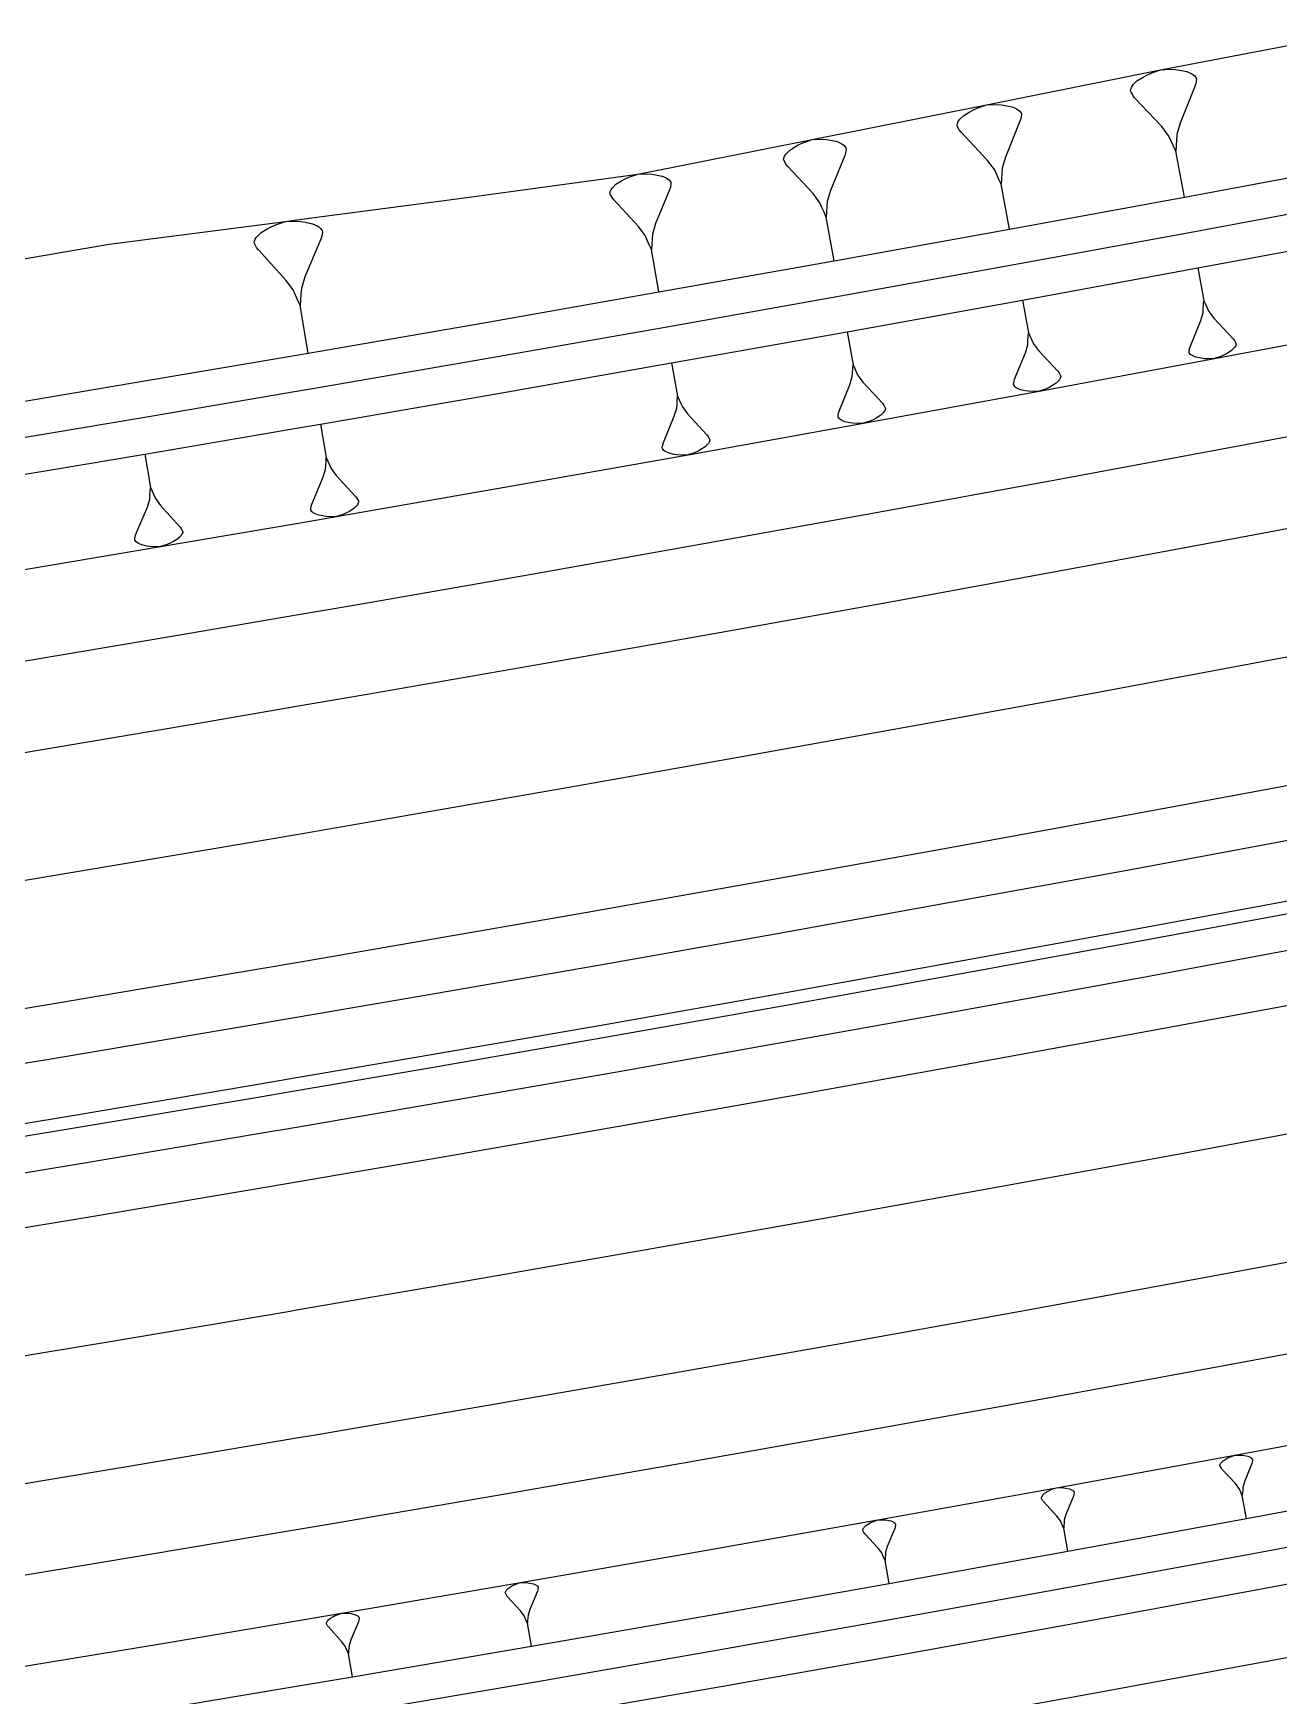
# Model space of a CAD drawing. Extents: x 384551 to 386632, y 802806 to 803252.
# Drawn here: x 385792.69 to 385827.25, y 802853.9 to 802900 of the extents above; entities that cross this region are included whole.
import ezdxf

# ---------------------------------------------------------------- set-up
doc = ezdxf.new("R2010")
doc.units = 0
doc.layers.get('0').update_dxf_attribs({"linetype": 'CONTINUOUS'})

msp = doc.modelspace()

# ---------------------------------------------------------------- linework, layer by layer
at = {"color": 7}
for p, q in [((385823.7206, 802898.9046), (385823.9686, 802898.9887)), ((385823.9686, 802898.9887), (385824.2303, 802898.9999)), ((385824.2303, 802898.9999), (385824.3827, 802898.9907)), ((385824.3827, 802898.9907), (385824.4987, 802898.9747)), ((385824.4987, 802898.9747), (385824.6943, 802898.9359)), ((385823.1562, 802898.4977), (385823.1858, 802898.5409)), ((385823.1858, 802898.5409), (385823.2154, 802898.5842)), ((385823.2154, 802898.5842), (385823.311, 802898.6774)), ((385823.311, 802898.6774), (385823.4794, 802898.7842)), ((385823.4794, 802898.7842), (385823.5818, 802898.841)), ((385823.5818, 802898.841), (385823.7206, 802898.9046)), ((385824.9216, 802898.5263), (385824.5092, 802897.5073)), ((385824.6943, 802898.9359), (385824.8171, 802898.8835)), ((385824.8171, 802898.8835), (385824.8604, 802898.8539)), ((385824.8604, 802898.8539), (385824.9036, 802898.8243)), ((385824.9036, 802898.8243), (385824.9536, 802898.7583)), ((385824.9444, 802898.6059), (385824.9216, 802898.5263)), ((385824.9604, 802898.7219), (385824.9444, 802898.6059)), ((385824.9536, 802898.7583), (385824.9604, 802898.7219)), ((385823.1334, 802898.4181), (385823.1562, 802898.4977)), ((385823.1402, 802898.3817), (385823.1334, 802898.4181)), ((385823.197, 802898.2793), (385823.1402, 802898.3817)), ((385823.247, 802898.2133), (385823.197, 802898.2793)), ((385823.9996, 802897.4121), (385823.247, 802898.2133)), ((385818.3443, 802897.5369), (385818.3733, 802897.5789)), ((385818.3733, 802897.5789), (385818.4022, 802897.621)), ((385818.4022, 802897.621), (385818.4957, 802897.7117)), ((385818.4957, 802897.7117), (385818.6603, 802897.8154)), ((385818.6603, 802897.8154), (385818.7603, 802897.8705)), ((385818.7603, 802897.8705), (385818.8959, 802897.9322)), ((385818.8959, 802897.9322), (385819.138, 802898.0135)), ((385819.138, 802898.0135), (385819.3932, 802898.0237)), ((385819.3932, 802898.0237), (385819.5418, 802898.0144)), ((385819.5418, 802898.0144), (385819.6549, 802897.9984)), ((385819.6549, 802897.9984), (385819.8456, 802897.9601)), ((385819.8456, 802897.9601), (385819.9653, 802897.9087)), ((385819.9653, 802897.9087), (385820.0073, 802897.8797)), ((385820.0073, 802897.8797), (385820.0494, 802897.8507)), ((385820.0494, 802897.8507), (385820.098, 802897.7862)), ((385820.0886, 802897.6375), (385820.0662, 802897.56)), ((385820.1045, 802897.7506), (385820.0886, 802897.6375)), ((385820.098, 802897.7862), (385820.1045, 802897.7506)), ((385818.3218, 802897.4593), (385818.3443, 802897.5369)), ((385818.3284, 802897.4238), (385818.3218, 802897.4593)), ((385818.3835, 802897.3237), (385818.3284, 802897.4238)), ((385818.4321, 802897.2592), (385818.3835, 802897.3237)), ((385819.1639, 802896.4757), (385818.4321, 802897.2592)), ((385820.0662, 802897.56), (385819.6612, 802896.5673)), ((385824.1996, 802897.1481), (385823.9996, 802897.4121)), ((385824.2632, 802897.0092), (385824.1996, 802897.1481)), ((385824.418, 802897.1889), (385824.4089, 802897.0365)), ((385824.5092, 802897.5073), (385824.418, 802897.1889)), ((385813.5581, 802896.629), (385813.5865, 802896.6699)), ((385813.5865, 802896.6699), (385813.6779, 802896.758)), ((385813.6779, 802896.758), (385813.8385, 802896.8586)), ((385813.8385, 802896.8586), (385813.9362, 802896.9121)), ((385813.9362, 802896.9121), (385814.0685, 802896.9719)), ((385814.0685, 802896.9719), (385814.3047, 802897.0504)), ((385814.3047, 802897.0504), (385814.5535, 802897.0597)), ((385814.5535, 802897.0597), (385814.6983, 802897.0502)), ((385814.6983, 802897.0502), (385814.8085, 802897.0344)), ((385814.8085, 802897.0344), (385814.9943, 802896.9964)), ((385814.9943, 802896.9964), (385815.1107, 802896.946)), ((385815.1107, 802896.946), (385815.1517, 802896.9176)), ((385815.1517, 802896.9176), (385815.1926, 802896.8893)), ((385815.1926, 802896.8893), (385815.2398, 802896.8263)), ((385815.2302, 802896.6814), (385815.2081, 802896.6059)), ((385815.246, 802896.7916), (385815.2302, 802896.6814)), ((385815.2398, 802896.8263), (385815.246, 802896.7916)), ((385824.3269, 802896.8704), (385824.2632, 802897.0092)), ((385824.3905, 802896.7316), (385824.3269, 802896.8704)), ((385824.3997, 802896.884), (385824.3905, 802896.7316)), ((385824.6286, 802895.4575), (385824.3905, 802896.7316)), ((385824.4089, 802897.0365), (385824.3997, 802896.884)), ((385813.5077, 802896.5125), (385813.5298, 802896.588)), ((385813.514, 802896.4778), (385813.5077, 802896.5125)), ((385813.5674, 802896.3802), (385813.514, 802896.4778)), ((385813.5298, 802896.588), (385813.5581, 802896.629)), ((385813.6146, 802896.3172), (385813.5674, 802896.3802)), ((385814.3258, 802895.5516), (385813.6146, 802896.3172)), ((385815.2081, 802896.6059), (385814.8108, 802895.6394)), ((385819.3583, 802896.2177), (385819.1639, 802896.4757)), ((385819.42, 802896.0821), (385819.3583, 802896.2177)), ((385819.5714, 802896.2569), (385819.5621, 802896.1083)), ((385819.6612, 802896.5673), (385819.5714, 802896.2569)), ((385808.77, 802895.7266), (385808.8591, 802895.812)), ((385808.8591, 802895.812), (385809.0157, 802895.9095)), ((385809.0157, 802895.9095), (385809.1108, 802895.9613)), ((385809.1108, 802895.9613), (385809.2396, 802896.019)), ((385809.2396, 802896.019), (385809.4696, 802896.0948)), ((385809.4696, 802896.0948), (385809.7116, 802896.1031)), ((385809.7116, 802896.1031), (385809.8524, 802896.0935)), ((385809.8524, 802896.0935), (385809.9595, 802896.0778)), ((385809.9595, 802896.0778), (385810.1401, 802896.0404)), ((385810.1401, 802896.0404), (385810.2533, 802895.991)), ((385810.2533, 802895.991), (385810.293, 802895.9633)), ((385810.293, 802895.9633), (385810.3327, 802895.9356)), ((385810.3327, 802895.9356), (385810.3784, 802895.8742)), ((385810.3688, 802895.7334), (385810.3471, 802895.66)), ((385810.3844, 802895.8405), (385810.3688, 802895.7334)), ((385810.3784, 802895.8742), (385810.3844, 802895.8405)), ((385819.4816, 802895.9466), (385819.42, 802896.0821)), ((385819.5433, 802895.811), (385819.4816, 802895.9466)), ((385819.5527, 802895.9597), (385819.5433, 802895.811)), ((385819.7721, 802894.5677), (385819.5433, 802895.811)), ((385819.5621, 802896.1083), (385819.5527, 802895.9597)), ((385808.693, 802895.5737), (385808.7146, 802895.6472)), ((385808.699, 802895.54), (385808.693, 802895.5737)), ((385808.7507, 802895.4449), (385808.699, 802895.54)), ((385808.7146, 802895.6472), (385808.7423, 802895.6869)), ((385808.7423, 802895.6869), (385808.77, 802895.7266)), ((385808.7964, 802895.3835), (385808.7507, 802895.4449)), ((385809.486, 802894.6369), (385808.7964, 802895.3835)), ((385810.3471, 802895.66), (385809.958, 802894.7211)), ((385814.5145, 802895.2995), (385814.3258, 802895.5516)), ((385814.5743, 802895.1672), (385814.5145, 802895.2995)), ((385814.7224, 802895.3372), (385814.7129, 802895.1923)), ((385814.8108, 802895.6394), (385814.7224, 802895.3372)), ((385814.634, 802895.0349), (385814.5743, 802895.1672)), ((385814.6938, 802894.9027), (385814.634, 802895.0349)), ((385814.7033, 802895.0475), (385814.6938, 802894.9027)), ((385814.9134, 802893.6902), (385814.6938, 802894.9027)), ((385814.7129, 802895.1923), (385814.7033, 802895.0475)), ((385798.8808, 802894.3315), (385798.9119, 802894.3756)), ((385798.9119, 802894.3756), (385799.0119, 802894.4704)), ((385799.0119, 802894.4704), (385799.187, 802894.5781)), ((385799.187, 802894.5781), (385799.2934, 802894.6352)), ((385799.2934, 802894.6352), (385799.4375, 802894.6988)), ((385799.4375, 802894.6988), (385799.6944, 802894.7819)), ((385799.6944, 802894.7819), (385799.9644, 802894.7898)), ((385799.9644, 802894.7898), (385800, 802894.7871)), ((385800, 802894.7871), (385800.1214, 802894.7781)), ((385800.1214, 802894.7781), (385800.2408, 802894.76)), ((385800.2408, 802894.76), (385800.442, 802894.7172)), ((385800.442, 802894.7172), (385800.5679, 802894.6614)), ((385800.5679, 802894.6614), (385800.612, 802894.6302)), ((385800.612, 802894.6302), (385800.6561, 802894.5991)), ((385800.6561, 802894.5991), (385800.7068, 802894.5303)), ((385800.6951, 802894.3733), (385800.6705, 802894.2915)), ((385800.7133, 802894.4927), (385800.6951, 802894.3733)), ((385800.7068, 802894.5303), (385800.7133, 802894.4927)), ((385809.669, 802894.3913), (385809.486, 802894.6369)), ((385809.7267, 802894.2625), (385809.669, 802894.3913)), ((385809.8712, 802894.4273), (385809.8615, 802894.2865)), ((385809.958, 802894.7211), (385809.8712, 802894.4273)), ((385798.825, 802894.2056), (385798.8497, 802894.2874)), ((385798.8315, 802894.168), (385798.825, 802894.2056)), ((385798.8886, 802894.0615), (385798.8315, 802894.168)), ((385798.8497, 802894.2874), (385798.8808, 802894.3315)), ((385798.9392, 802893.9928), (385798.8886, 802894.0615)), ((385799.7038, 802893.1558), (385798.9392, 802893.9928)), ((385800.6705, 802894.2915), (385800.2307, 802893.2467)), ((385809.7845, 802894.1336), (385809.7267, 802894.2625)), ((385809.8422, 802894.0048), (385809.7845, 802894.1336)), ((385809.8519, 802894.1456), (385809.8422, 802894.0048)), ((385810.0526, 802892.825), (385809.8422, 802894.0048)), ((385809.8615, 802894.2865), (385809.8519, 802894.1456)), ((385824.996, 802893.4915), (385825.1657, 802892.584)), ((385799.9063, 802892.8807), (385799.7038, 802893.1558)), ((385800.2307, 802893.2467), (385800.1321, 802892.9197)), ((385799.9699, 802892.7367), (385799.9063, 802892.8807)), ((385800, 802892.6684), (385799.9699, 802892.7367)), ((385800.0335, 802892.5926), (385800, 802892.6684)), ((385800.0971, 802892.4486), (385800.0335, 802892.5926)), ((385800.1088, 802892.6056), (385800.0971, 802892.4486)), ((385800.1204, 802892.7626), (385800.1088, 802892.6056)), ((385800.1321, 802892.9197), (385800.1204, 802892.7626)), ((385820.1341, 802892.6007), (385820.3019, 802891.6889)), ((385825.1591, 802892.4754), (385825.1657, 802892.584)), ((385825.1657, 802892.584), (385825.211, 802892.4851)), ((385800.3244, 802891.1313), (385800.0971, 802892.4486)), ((385825.0811, 802892.0314), (385825.146, 802892.2583)), ((385825.146, 802892.2583), (385825.1526, 802892.3668)), ((385825.1526, 802892.3668), (385825.1591, 802892.4754)), ((385825.211, 802892.4851), (385825.2563, 802892.3862)), ((385825.2563, 802892.3862), (385825.3016, 802892.2873)), ((385825.3016, 802892.2873), (385825.4441, 802892.0993)), ((385825.4441, 802892.0993), (385825.9802, 802891.5286)), ((385815.2699, 802891.7222), (385815.4358, 802890.8066)), ((385820.295, 802891.5799), (385820.3019, 802891.6889)), ((385820.3019, 802891.6889), (385820.3471, 802891.5895)), ((385820.3471, 802891.5895), (385820.3924, 802891.4901)), ((385824.7874, 802891.3056), (385825.0811, 802892.0314)), ((385819.9184, 802890.4063), (385820.2154, 802891.1343)), ((385820.2154, 802891.1343), (385820.2813, 802891.3619)), ((385820.2813, 802891.3619), (385820.2881, 802891.4709)), ((385820.2881, 802891.4709), (385820.295, 802891.5799)), ((385820.3924, 802891.4901), (385820.4376, 802891.3906)), ((385820.4376, 802891.3906), (385820.5802, 802891.2014)), ((385820.5802, 802891.2014), (385821.1169, 802890.6268)), ((385824.7597, 802891.1663), (385824.7711, 802891.2489)), ((385824.7646, 802891.1404), (385824.7597, 802891.1663)), ((385824.8002, 802891.0933), (385824.7646, 802891.1404)), ((385824.7711, 802891.2489), (385824.7874, 802891.3056)), ((385825.9346, 802891.198), (385825.8146, 802891.1219)), ((385826.0027, 802891.2644), (385825.9346, 802891.198)), ((385825.9802, 802891.5286), (385826.0158, 802891.4816)), ((385826.0238, 802891.2952), (385826.0027, 802891.2644)), ((385826.0158, 802891.4816), (385826.0563, 802891.4086)), ((385826.0449, 802891.326), (385826.0238, 802891.2952)), ((385826.0611, 802891.3827), (385826.0449, 802891.326)), ((385826.0563, 802891.4086), (385826.0611, 802891.3827)), ((385810.4036, 802890.856), (385810.5675, 802889.937)), ((385815.4214, 802890.5878), (385815.4286, 802890.6972)), ((385815.4286, 802890.6972), (385815.4358, 802890.8066)), ((385815.4358, 802890.8066), (385815.4809, 802890.7066)), ((385815.4809, 802890.7066), (385815.5261, 802890.6067)), ((385824.831, 802891.0723), (385824.8002, 802891.0933)), ((385824.8618, 802891.0512), (385824.831, 802891.0723)), ((385824.9492, 802891.0139), (385824.8618, 802891.0512)), ((385825.0886, 802890.9862), (385824.9492, 802891.0139)), ((385825.1712, 802890.9748), (385825.0886, 802890.9862)), ((385825.2798, 802890.9683), (385825.1712, 802890.9748)), ((385825.4662, 802890.9763), (385825.2798, 802890.9683)), ((385825.6428, 802891.0361), (385825.4662, 802890.9763)), ((385825.7417, 802891.0815), (385825.6428, 802891.0361)), ((385825.8146, 802891.1219), (385825.7417, 802891.0815)), ((385815.0474, 802889.5203), (385815.3475, 802890.2501)), ((385815.3475, 802890.2501), (385815.4142, 802890.4784)), ((385815.4142, 802890.4784), (385815.4214, 802890.5878)), ((385815.5261, 802890.6067), (385815.5712, 802890.5068)), ((385815.5712, 802890.5068), (385815.7137, 802890.3165)), ((385815.7137, 802890.3165), (385816.2508, 802889.7383)), ((385819.8903, 802890.2664), (385819.902, 802890.3494)), ((385819.8951, 802890.2403), (385819.8903, 802890.2664)), ((385819.9307, 802890.193), (385819.8951, 802890.2403)), ((385819.902, 802890.3494), (385819.9184, 802890.4063)), ((385820.9495, 802890.2189), (385820.8761, 802890.1785)), ((385821.0702, 802890.295), (385820.9495, 802890.2189)), ((385821.1387, 802890.3615), (385821.0702, 802890.295)), ((385821.1169, 802890.6268), (385821.1525, 802890.5795)), ((385821.16, 802890.3923), (385821.1387, 802890.3615)), ((385821.1525, 802890.5795), (385821.1929, 802890.5061)), ((385821.1813, 802890.4232), (385821.16, 802890.3923)), ((385821.1977, 802890.4801), (385821.1813, 802890.4232)), ((385821.1929, 802890.5061), (385821.1977, 802890.4801)), ((385810.5524, 802889.7175), (385810.5599, 802889.8272)), ((385810.5599, 802889.8272), (385810.5675, 802889.937)), ((385810.5675, 802889.937), (385810.6124, 802889.8366)), ((385810.6124, 802889.8366), (385810.6574, 802889.7362)), ((385819.9616, 802890.1718), (385819.9307, 802890.193)), ((385819.9924, 802890.1505), (385819.9616, 802890.1718)), ((385820.0802, 802890.1128), (385819.9924, 802890.1505)), ((385820.22, 802890.0847), (385820.0802, 802890.1128)), ((385820.303, 802890.073), (385820.22, 802890.0847)), ((385820.412, 802890.0661), (385820.303, 802890.073)), ((385820.5992, 802890.0736), (385820.412, 802890.0661)), ((385820.7767, 802890.1332), (385820.5992, 802890.0736)), ((385820.8761, 802890.1785), (385820.7767, 802890.1332)), ((385810.1742, 802888.6476), (385810.4773, 802889.379)), ((385810.4773, 802889.379), (385810.5449, 802889.6078)), ((385810.5449, 802889.6078), (385810.5524, 802889.7175)), ((385810.6574, 802889.7362), (385810.7024, 802889.6359)), ((385810.7024, 802889.6359), (385810.8449, 802889.4445)), ((385810.8449, 802889.4445), (385811.3821, 802888.863)), ((385815.0187, 802889.38), (385815.0307, 802889.4632)), ((385815.0235, 802889.3538), (385815.0187, 802889.38)), ((385815.0591, 802889.3062), (385815.0235, 802889.3538)), ((385815.0307, 802889.4632), (385815.0474, 802889.5203)), ((385815.09, 802889.2848), (385815.0591, 802889.3062)), ((385815.1209, 802889.2634), (385815.09, 802889.2848)), ((385816.008, 802889.289), (385815.9081, 802889.2438)), ((385816.0817, 802889.3293), (385816.008, 802889.289)), ((385816.203, 802889.4054), (385816.0817, 802889.3293)), ((385816.2721, 802889.4719), (385816.203, 802889.4054)), ((385816.2508, 802889.7383), (385816.2865, 802889.6907)), ((385816.2935, 802889.5028), (385816.2721, 802889.4719)), ((385816.2865, 802889.6907), (385816.3268, 802889.6169)), ((385816.3149, 802889.5337), (385816.2935, 802889.5028)), ((385816.3316, 802889.5908), (385816.3149, 802889.5337)), ((385816.3268, 802889.6169), (385816.3316, 802889.5908)), ((385800.6645, 802889.1605), (385800.824, 802888.236)), ((385811.3821, 802888.863), (385811.4177, 802888.8151)), ((385815.2089, 802889.2253), (385815.1209, 802889.2634)), ((385815.3492, 802889.1966), (385815.2089, 802889.2253)), ((385815.4324, 802889.1847), (385815.3492, 802889.1966)), ((385815.5418, 802889.1775), (385815.4324, 802889.1847)), ((385815.7297, 802889.1845), (385815.5418, 802889.1775)), ((385815.9081, 802889.2438), (385815.7297, 802889.1845)), ((385810.1451, 802888.507), (385810.1573, 802888.5904)), ((385810.1497, 802888.4807), (385810.1451, 802888.507)), ((385810.1854, 802888.4329), (385810.1497, 802888.4807)), ((385810.1573, 802888.5904), (385810.1742, 802888.6476)), ((385810.2163, 802888.4113), (385810.1854, 802888.4329)), ((385810.2473, 802888.3897), (385810.2163, 802888.4113)), ((385810.3354, 802888.3512), (385810.2473, 802888.3897)), ((385811.0368, 802888.3679), (385810.8577, 802888.3089)), ((385811.1372, 802888.4129), (385811.0368, 802888.3679)), ((385811.2113, 802888.4532), (385811.1372, 802888.4129)), ((385811.3332, 802888.5291), (385811.2113, 802888.4532)), ((385811.4026, 802888.5957), (385811.3332, 802888.5291)), ((385811.4242, 802888.6267), (385811.4026, 802888.5957)), ((385811.4177, 802888.8151), (385811.458, 802888.7411)), ((385811.4458, 802888.6576), (385811.4242, 802888.6267)), ((385811.4627, 802888.7148), (385811.4458, 802888.6576)), ((385811.458, 802888.7411), (385811.4627, 802888.7148)), ((385795.7918, 802888.3311), (385795.949, 802887.4046)), ((385800.7303, 802887.6758), (385800.7995, 802887.9053)), ((385800.7995, 802887.9053), (385800.8077, 802888.0156)), ((385800.8077, 802888.0156), (385800.8159, 802888.1258)), ((385800.8159, 802888.1258), (385800.824, 802888.236)), ((385800.824, 802888.236), (385800.8687, 802888.1349)), ((385800.8687, 802888.1349), (385800.9133, 802888.0338)), ((385800.9133, 802888.0338), (385800.958, 802887.9327)), ((385800.958, 802887.9327), (385801.1001, 802887.7396)), ((385810.476, 802888.3221), (385810.3354, 802888.3512)), ((385810.5595, 802888.3099), (385810.476, 802888.3221)), ((385810.6692, 802888.3024), (385810.5595, 802888.3099)), ((385810.8577, 802888.3089), (385810.6692, 802888.3024)), ((385800.4216, 802886.9425), (385800.7303, 802887.6758)), ((385801.1001, 802887.7396), (385801.6367, 802887.1522)), ((385795.8536, 802886.8437), (385795.9235, 802887.0735)), ((385795.9235, 802887.0735), (385795.932, 802887.1839)), ((385795.932, 802887.1839), (385795.9405, 802887.2942)), ((385795.9405, 802887.2942), (385795.949, 802887.4046)), ((385795.949, 802887.4046), (385795.9935, 802887.3032)), ((385795.9935, 802887.3032), (385796.0379, 802887.2018)), ((385796.0379, 802887.2018), (385796.0824, 802887.1004)), ((385796.0824, 802887.1004), (385796.2242, 802886.9066)), ((385801.6367, 802887.1522), (385801.6722, 802887.1039)), ((385801.6722, 802887.1039), (385801.7123, 802887.0292)), ((385801.7168, 802887.0028), (385801.6995, 802886.9454)), ((385801.7123, 802887.0292), (385801.7168, 802887.0028)), ((385795.5423, 802886.1101), (385795.8536, 802886.8437)), ((385796.2242, 802886.9066), (385796.7601, 802886.3167)), ((385800.3916, 802886.8013), (385800.4043, 802886.8851)), ((385800.3961, 802886.7749), (385800.3916, 802886.8013)), ((385800.4317, 802886.7267), (385800.3961, 802886.7749)), ((385800.4043, 802886.8851), (385800.4216, 802886.9425)), ((385800.4626, 802886.7048), (385800.4317, 802886.7267)), ((385800.4936, 802886.6829), (385800.4626, 802886.7048)), ((385800.582, 802886.6438), (385800.4936, 802886.6829)), ((385800.7232, 802886.6137), (385800.582, 802886.6438)), ((385800.807, 802886.601), (385800.7232, 802886.6137)), ((385800.9172, 802886.5928), (385800.807, 802886.601)), ((385801.1066, 802886.5983), (385800.9172, 802886.5928)), ((385801.287, 802886.6566), (385801.1066, 802886.5983)), ((385801.3881, 802886.7013), (385801.287, 802886.6566)), ((385801.4628, 802886.7414), (385801.3881, 802886.7013)), ((385801.5857, 802886.817), (385801.4628, 802886.7414)), ((385801.6558, 802886.8835), (385801.5857, 802886.817)), ((385801.6777, 802886.9145), (385801.6558, 802886.8835)), ((385801.6995, 802886.9454), (385801.6777, 802886.9145)), ((385795.5119, 802885.9687), (385795.5248, 802886.0526)), ((385795.5248, 802886.0526), (385795.5423, 802886.1101)), ((385796.7601, 802886.3167), (385796.7955, 802886.2683)), ((385796.8005, 802886.0785), (385796.7785, 802886.0475)), ((385796.7955, 802886.2683), (385796.8355, 802886.1933)), ((385796.8225, 802886.1094), (385796.8005, 802886.0785)), ((385796.84, 802886.1669), (385796.8225, 802886.1094)), ((385796.8355, 802886.1933), (385796.84, 802886.1669)), ((385795.5163, 802885.9422), (385795.5119, 802885.9687)), ((385795.5518, 802885.8938), (385795.5163, 802885.9422)), ((385795.5828, 802885.8718), (385795.5518, 802885.8938)), ((385795.6137, 802885.8498), (385795.5828, 802885.8718)), ((385795.7021, 802885.8104), (385795.6137, 802885.8498)), ((385795.8435, 802885.7799), (385795.7021, 802885.8104)), ((385795.9274, 802885.7669), (385795.8435, 802885.7799)), ((385796.0378, 802885.7584), (385795.9274, 802885.7669)), ((385796.2276, 802885.7633), (385796.0378, 802885.7584)), ((385796.4084, 802885.8213), (385796.2276, 802885.7633)), ((385796.5098, 802885.8657), (385796.4084, 802885.8213)), ((385796.5847, 802885.9057), (385796.5098, 802885.8657)), ((385796.7081, 802885.9811), (385796.5847, 802885.9057)), ((385796.7785, 802886.0475), (385796.7081, 802885.9811)), ((385825.6138, 802860.2873), (385825.6252, 802860.3267)), ((385825.6171, 802860.2692), (385825.6138, 802860.2873)), ((385825.6452, 802860.2184), (385825.6171, 802860.2692)), ((385825.6252, 802860.3267), (385825.6399, 802860.3481)), ((385825.6399, 802860.3481), (385825.6547, 802860.3695)), ((385825.6547, 802860.3695), (385825.7022, 802860.4156)), ((385825.7022, 802860.4156), (385825.7859, 802860.4683)), ((385825.7859, 802860.4683), (385825.8368, 802860.4964)), ((385825.8368, 802860.4964), (385825.9057, 802860.5277)), ((385825.9057, 802860.5277), (385826.0288, 802860.5691)), ((385826.0288, 802860.5691), (385826.1586, 802860.5743)), ((385826.1586, 802860.5743), (385826.2341, 802860.5695)), ((385826.2341, 802860.5695), (385826.2916, 802860.5614)), ((385826.2916, 802860.5614), (385826.3886, 802860.5419)), ((385826.5007, 802860.3385), (385826.2948, 802859.8337)), ((385826.3886, 802860.5419), (385826.4494, 802860.5158)), ((385826.4494, 802860.5158), (385826.4708, 802860.501)), ((385826.4708, 802860.501), (385826.4922, 802860.4863)), ((385826.4922, 802860.4863), (385826.5169, 802860.4535)), ((385826.5122, 802860.3779), (385826.5007, 802860.3385)), ((385826.5202, 802860.4354), (385826.5122, 802860.3779)), ((385826.5169, 802860.4535), (385826.5202, 802860.4354)), ((385825.6699, 802860.1856), (385825.6452, 802860.2184)), ((385826.042, 802859.7872), (385825.6699, 802860.1856)), ((385826.1408, 802859.656), (385826.042, 802859.7872)), ((385826.2948, 802859.8337), (385826.2492, 802859.6759)), ((385820.6608, 802859.3838), (385820.6723, 802859.4233)), ((385820.6641, 802859.3657), (385820.6608, 802859.3838)), ((385820.692, 802859.3147), (385820.6641, 802859.3657)), ((385820.6723, 802859.4233), (385820.6872, 802859.4447)), ((385820.6872, 802859.4447), (385820.702, 802859.4661)), ((385820.7167, 802859.2818), (385820.692, 802859.3147)), ((385820.702, 802859.4661), (385820.7497, 802859.5121)), ((385820.7497, 802859.5121), (385820.8337, 802859.5647)), ((385820.8337, 802859.5647), (385820.8847, 802859.5927)), ((385820.8847, 802859.5927), (385820.9539, 802859.6239)), ((385820.9539, 802859.6239), (385821.0773, 802859.665)), ((385821.0773, 802859.665), (385821.2073, 802859.6698)), ((385821.2073, 802859.6698), (385821.283, 802859.6648)), ((385821.283, 802859.6648), (385821.3406, 802859.6566)), ((385821.3406, 802859.6566), (385821.4377, 802859.6368)), ((385821.5495, 802859.4326), (385821.3418, 802858.9275)), ((385821.4377, 802859.6368), (385821.4986, 802859.6104)), ((385821.4986, 802859.6104), (385821.52, 802859.5956)), ((385821.52, 802859.5956), (385821.5414, 802859.5807)), ((385821.5414, 802859.5807), (385821.566, 802859.5478)), ((385821.561, 802859.4721), (385821.5495, 802859.4326)), ((385821.5693, 802859.5297), (385821.561, 802859.4721)), ((385821.566, 802859.5478), (385821.5693, 802859.5297)), ((385826.1722, 802859.587), (385826.1408, 802859.656)), ((385826.2035, 802859.5181), (385826.1722, 802859.587)), ((385826.2349, 802859.4492), (385826.2035, 802859.5181)), ((385826.2397, 802859.5248), (385826.2349, 802859.4492)), ((385826.3512, 802858.817), (385826.2349, 802859.4492)), ((385826.2444, 802859.6003), (385826.2397, 802859.5248)), ((385826.2492, 802859.6759), (385826.2444, 802859.6003)), ((385821.0883, 802858.8816), (385820.7167, 802859.2818)), ((385821.187, 802858.7499), (385821.0883, 802858.8816)), ((385821.3418, 802858.9275), (385821.2956, 802858.7696)), ((385815.7056, 802858.4943), (385815.7172, 802858.5338)), ((385815.7088, 802858.4762), (385815.7056, 802858.4943)), ((385815.7366, 802858.425), (385815.7088, 802858.4762)), ((385815.7172, 802858.5338), (385815.7321, 802858.5552)), ((385815.7321, 802858.5552), (385815.747, 802858.5766)), ((385815.7612, 802858.392), (385815.7366, 802858.425)), ((385815.747, 802858.5766), (385815.795, 802858.6225)), ((385816.1322, 802857.9904), (385815.7612, 802858.392)), ((385815.795, 802858.6225), (385815.8792, 802858.675)), ((385815.8792, 802858.675), (385815.9304, 802858.7028)), ((385815.9304, 802858.7028), (385815.9997, 802858.7339)), ((385815.9997, 802858.7339), (385816.1234, 802858.7746)), ((385816.1234, 802858.7746), (385816.2535, 802858.7791)), ((385816.2535, 802858.7791), (385816.3293, 802858.7739)), ((385816.3293, 802858.7739), (385816.3869, 802858.7655)), ((385816.5954, 802858.5407), (385816.3861, 802858.0356)), ((385816.3869, 802858.7655), (385816.4841, 802858.7454)), ((385816.4841, 802858.7454), (385816.545, 802858.7188)), ((385816.545, 802858.7188), (385816.5663, 802858.7039)), ((385816.5663, 802858.7039), (385816.5877, 802858.689)), ((385816.5877, 802858.689), (385816.6123, 802858.656)), ((385816.6071, 802858.5802), (385816.5954, 802858.5407)), ((385816.6155, 802858.6379), (385816.6071, 802858.5802)), ((385816.6123, 802858.656), (385816.6155, 802858.6379)), ((385821.2182, 802858.6807), (385821.187, 802858.7499)), ((385821.2495, 802858.6116), (385821.2182, 802858.6807)), ((385821.2807, 802858.5425), (385821.2495, 802858.6116)), ((385821.2857, 802858.6182), (385821.2807, 802858.5425)), ((385821.3955, 802857.9088), (385821.2807, 802858.5425)), ((385821.2906, 802858.6939), (385821.2857, 802858.6182)), ((385821.2956, 802858.7696), (385821.2906, 802858.6939)), ((385816.2306, 802857.8582), (385816.1322, 802857.9904)), ((385816.3861, 802858.0356), (385816.3394, 802857.8776)), ((385816.2617, 802857.7889), (385816.2306, 802857.8582)), ((385816.2928, 802857.7196), (385816.2617, 802857.7889)), ((385816.3238, 802857.6503), (385816.2928, 802857.7196)), ((385816.329, 802857.7261), (385816.3238, 802857.6503)), ((385816.437, 802857.0156), (385816.3238, 802857.6503)), ((385816.3342, 802857.8018), (385816.329, 802857.7261)), ((385816.3394, 802857.8776), (385816.3342, 802857.8018)), ((385806.0842, 802856.9952), (385806.2081, 802857.0353)), ((385806.2081, 802857.0353), (385806.3383, 802857.039)), ((385806.3383, 802857.039), (385806.4141, 802857.0334)), ((385806.4141, 802857.0334), (385806.4717, 802857.0246)), ((385806.4717, 802857.0246), (385806.5687, 802857.004)), ((385805.7887, 802856.7572), (385805.8006, 802856.7967)), ((385805.7918, 802856.7391), (385805.7887, 802856.7572)), ((385805.8194, 802856.6877), (385805.7918, 802856.7391)), ((385805.8006, 802856.7967), (385805.8156, 802856.818)), ((385805.8156, 802856.818), (385805.8306, 802856.8392)), ((385805.8438, 802856.6546), (385805.8194, 802856.6877)), ((385805.8306, 802856.8392), (385805.8788, 802856.885)), ((385806.2126, 802856.2508), (385805.8438, 802856.6546)), ((385805.8788, 802856.885), (385805.9633, 802856.9369)), ((385805.9633, 802856.9369), (385806.0147, 802856.9645)), ((385806.0147, 802856.9645), (385806.0842, 802856.9952)), ((385806.6789, 802856.7987), (385806.4668, 802856.2947)), ((385806.5687, 802857.004), (385806.6295, 802856.9771)), ((385806.6295, 802856.9771), (385806.6508, 802856.9621)), ((385806.6508, 802856.9621), (385806.672, 802856.947)), ((385806.672, 802856.947), (385806.6965, 802856.9139)), ((385806.6908, 802856.8381), (385806.6789, 802856.7987)), ((385806.6996, 802856.8957), (385806.6908, 802856.8381)), ((385806.6965, 802856.9139), (385806.6996, 802856.8957)), ((385800.9175, 802856.037), (385801.0021, 802856.0887)), ((385801.0021, 802856.0887), (385801.0535, 802856.1161)), ((385801.0535, 802856.1161), (385801.123, 802856.1465)), ((385801.123, 802856.1465), (385801.2469, 802856.1862)), ((385801.2469, 802856.1862), (385801.377, 802856.1896)), ((385801.377, 802856.1896), (385801.4527, 802856.1838)), ((385801.4527, 802856.1838), (385801.5102, 802856.1749)), ((385801.5102, 802856.1749), (385801.6071, 802856.154)), ((385801.6071, 802856.154), (385801.6677, 802856.127)), ((385801.6677, 802856.127), (385801.6889, 802856.1119)), ((385801.6889, 802856.1119), (385801.7101, 802856.0968)), ((385801.7101, 802856.0968), (385801.7344, 802856.0636)), ((385806.3103, 802856.1181), (385806.2126, 802856.2508)), ((385806.341, 802856.0486), (385806.3103, 802856.1181)), ((385806.4192, 802856.1369), (385806.4136, 802856.0611)), ((385806.4668, 802856.2947), (385806.4192, 802856.1369)), ((385800.8271, 802855.9096), (385800.8391, 802855.949)), ((385800.8302, 802855.8915), (385800.8271, 802855.9096)), ((385800.8576, 802855.8401), (385800.8302, 802855.8915)), ((385800.8391, 802855.949), (385800.8542, 802855.9702)), ((385800.8542, 802855.9702), (385800.8693, 802855.9915)), ((385800.8819, 802855.8069), (385800.8576, 802855.8401)), ((385800.8693, 802855.9915), (385800.9175, 802856.037)), ((385801.2492, 802855.4025), (385800.8819, 802855.8069)), ((385801.7166, 802855.9486), (385801.5033, 802855.4456)), ((385801.7286, 802855.9879), (385801.7166, 802855.9486)), ((385801.7375, 802856.0455), (385801.7286, 802855.9879)), ((385801.7344, 802856.0636), (385801.7375, 802856.0455)), ((385806.3717, 802855.9791), (385806.341, 802856.0486)), ((385806.4024, 802855.9096), (385806.3717, 802855.9791)), ((385806.408, 802855.9854), (385806.4024, 802855.9096)), ((385806.512, 802855.2742), (385806.4024, 802855.9096)), ((385806.4136, 802856.0611), (385806.408, 802855.9854)), ((385801.3464, 802855.2697), (385801.2492, 802855.4025)), ((385801.3769, 802855.2002), (385801.3464, 802855.2697)), ((385801.4074, 802855.1307), (385801.3769, 802855.2002)), ((385801.4495, 802855.2125), (385801.4437, 802855.1368)), ((385801.4553, 802855.2882), (385801.4495, 802855.2125)), ((385801.5033, 802855.4456), (385801.4553, 802855.2882)), ((385801.4378, 802855.0612), (385801.4074, 802855.1307)), ((385801.4437, 802855.1368), (385801.4378, 802855.0612)), ((385801.5456, 802854.4261), (385801.4378, 802855.0612))]:
    msp.add_line(p, q, dxfattribs=at)
at = {"color": 2, "linetype": 'CONTINUOUS'}
for points in [[(385800, 802883.8726), (385801.5318, 802884.1347), (385806.4153, 802884.9844), (385811.2965, 802885.8477), (385816.1753, 802886.7245), (385821.0516, 802887.6149), (385825.9254, 802888.5188), (385830.7967, 802889.4363), (385835.6655, 802890.3673), (385840.5316, 802891.3118), (385845.3951, 802892.2698), (385850.2559, 802893.2413), (385855.114, 802894.2263), (385859.9693, 802895.2248), (385864.8219, 802896.2368), (385869.6716, 802897.2623), (385874.5184, 802898.3012), (385879.3624, 802899.3536), (385882.2981, 802900)], [(385800, 802872.7127), (385803.4023, 802873.2949), (385808.316, 802874.1499), (385813.2273, 802875.0185), (385818.1361, 802875.9007), (385823.0425, 802876.7966), (385827.9464, 802877.7061), (385832.8477, 802878.6292), (385837.7464, 802879.5659), (385842.6426, 802880.5162), (385847.536, 802881.4801), (385852.4268, 802882.4576), (385857.3148, 802883.4487), (385862.2001, 802884.4534), (385867.0825, 802885.4716), (385871.9621, 802886.5034), (385876.8389, 802887.5488), (385881.7127, 802888.6076), (385886.5835, 802889.6801), (385891.4513, 802890.766), (385896.3161, 802891.8655), (385900, 802892.7088)], [(385800, 802869.6691), (385803.9125, 802870.3386), (385808.8343, 802871.195), (385813.7538, 802872.0651), (385818.6709, 802872.9488), (385823.5855, 802873.8461), (385828.4975, 802874.7571), (385833.407, 802875.6818), (385838.314, 802876.6201), (385843.2183, 802877.572), (385848.1199, 802878.5375), (385853.0189, 802879.5167), (385857.9151, 802880.5094), (385862.8085, 802881.5157), (385867.6991, 802882.5357), (385872.5868, 802883.5692), (385877.4717, 802884.6163), (385882.3537, 802885.6769), (385887.2326, 802886.7511), (385892.1086, 802887.8389), (385896.9815, 802888.9402), (385900, 802889.6312)], [(385700, 802869.6067), (385703.4189, 802869.9979), (385708.3421, 802870.5752), (385713.2637, 802871.1661), (385718.1836, 802871.7706), (385723.1018, 802872.3889), (385728.0183, 802873.0208), (385732.9331, 802873.6663), (385737.846, 802874.3255), (385742.7571, 802874.9983), (385747.6662, 802875.6848), (385752.5735, 802876.3849), (385757.4788, 802877.0987), (385762.3821, 802877.8261), (385767.2833, 802878.567), (385772.1825, 802879.3216), (385777.0795, 802880.0898), (385781.9744, 802880.8716), (385786.8671, 802881.667), (385791.7576, 802882.476), (385796.6458, 802883.2986), (385800, 802883.8726)], [(385800, 802858.5115), (385800.8286, 802858.651), (385805.783, 802859.4988), (385810.735, 802860.3605), (385815.6846, 802861.2358), (385820.6317, 802862.1249), (385825.5763, 802863.0278), (385830.5184, 802863.9444), (385835.458, 802864.8747), (385840.3949, 802865.8187), (385845.3292, 802866.7764), (385850.2608, 802867.7479), (385855.1897, 802868.733), (385860.1159, 802869.7318), (385865.0392, 802870.7443), (385869.9598, 802871.7705), (385874.8774, 802872.8103), (385879.7922, 802873.8638), (385884.704, 802874.9309), (385889.6128, 802876.0117), (385894.5186, 802877.1061), (385899.4213, 802878.2142), (385900, 802878.3466)], [(385700, 802858.5349), (385704.6846, 802859.071), (385709.6382, 802859.6518), (385714.5901, 802860.2463), (385719.5404, 802860.8546), (385724.4889, 802861.4767), (385729.4357, 802862.1125), (385734.3808, 802862.762), (385739.324, 802863.4252), (385744.2653, 802864.1022), (385749.2047, 802864.793), (385754.1422, 802865.4974), (385759.0778, 802866.2155), (385764.0113, 802866.9474), (385768.9427, 802867.6929), (385773.8721, 802868.4522), (385778.7993, 802869.2251), (385783.7244, 802870.0117), (385788.6473, 802870.812), (385793.5679, 802871.626), (385798.4863, 802872.4536), (385800, 802872.7127)], [(385700, 802855.5155), (385700.0664, 802855.5229), (385705.0298, 802856.0909), (385709.9917, 802856.6727), (385714.9519, 802857.2682), (385719.9104, 802857.8775), (385724.8672, 802858.5006), (385729.8223, 802859.1375), (385734.7756, 802859.7881), (385739.727, 802860.4524), (385744.6766, 802861.1306), (385749.6243, 802861.8224), (385754.5701, 802862.528), (385759.5139, 802863.2474), (385764.4556, 802863.9805), (385769.3953, 802864.7273), (385774.3329, 802865.4878), (385779.2684, 802866.262), (385784.2017, 802867.0499), (385789.1328, 802867.8516), (385794.0616, 802868.6669), (385798.9882, 802869.4959), (385800, 802869.6691)], [(385700, 802844.4472), (385701.3018, 802844.5925), (385706.2956, 802845.164), (385711.2878, 802845.7493), (385716.2783, 802846.3485), (385721.2672, 802846.9615), (385726.2543, 802847.5884), (385731.2397, 802848.2292), (385736.2233, 802848.8838), (385741.205, 802849.5522), (385746.1849, 802850.2345), (385751.1628, 802850.9306), (385756.1388, 802851.6405), (385761.1129, 802852.3642), (385766.0848, 802853.1018), (385771.0547, 802853.8532), (385776.0225, 802854.6183), (385780.9882, 802855.3973), (385785.9517, 802856.19), (385790.9129, 802856.9966), (385795.8719, 802857.8169), (385800, 802858.5115)]]:
    msp.add_lwpolyline(points, dxfattribs=at)
at = {"color": 7, "linetype": 'CONTINUOUS'}
for points in [[(385800, 802881.3363), (385801.9569, 802881.6711), (385806.8473, 802882.522), (385811.7353, 802883.3865), (385816.6209, 802884.2646), (385821.5041, 802885.1562), (385826.3847, 802886.0614), (385831.2629, 802886.9801), (385836.1384, 802887.9124), (385841.0114, 802888.8582), (385845.8817, 802889.8176), (385850.7493, 802890.7905), (385855.6142, 802891.7769), (385860.4763, 802892.7768), (385865.3357, 802893.7902), (385870.1922, 802894.8171), (385875.0458, 802895.8575), (385879.8965, 802896.9114), (385884.7443, 802897.9787), (385889.5891, 802899.0595), (385893.7505, 802900)], [(385853.5492, 802900), (385849.0745, 802899.1099), (385844.2267, 802898.1583), (385839.3765, 802897.219), (385834.5241, 802896.2919), (385829.6693, 802895.3771), (385824.8123, 802894.4745), (385819.9531, 802893.5842), (385815.0917, 802892.7062), (385810.2281, 802891.8405), (385805.3623, 802890.9871), (385800.4945, 802890.1459), (385800, 802890.0618)], [(385800, 802889.0474), (385800.6645, 802889.1605), (385805.5351, 802890.0021), (385810.4036, 802890.856), (385815.2699, 802891.7222), (385820.1341, 802892.6007), (385824.996, 802893.4915), (385829.8558, 802894.3946), (385834.7132, 802895.3099), (385839.5684, 802896.2376), (385844.4213, 802897.1774), (385849.2718, 802898.1296), (385854.12, 802899.094), (385858.6154, 802900)], [(385800, 802894.8222), (385804.5837, 802895.4257), (385809.4696, 802896.0948), (385814.3047, 802897.0504), (385819.138, 802898.0135), (385823.9686, 802898.9887), (385828.8092, 802899.9092), (385829.2092, 802900)], [(385800, 802877.7854), (385802.5521, 802878.2221), (385807.452, 802879.0747), (385812.3497, 802879.9409), (385817.2448, 802880.8206), (385822.1375, 802881.714), (385827.0278, 802882.621), (385831.9154, 802883.5415), (385836.8005, 802884.4756), (385841.683, 802885.4233), (385846.5629, 802886.3845), (385851.44, 802887.3593), (385856.3144, 802888.3476), (385861.1861, 802889.3495), (385866.055, 802890.3649), (385870.921, 802891.3938), (385875.7841, 802892.4363), (385880.6443, 802893.4922), (385885.5016, 802894.5616), (385890.3559, 802895.6445), (385895.2072, 802896.7409), (385900, 802897.8381)], [(385700, 802879.5265), (385702.2925, 802879.7218), (385707.2043, 802880.1645), (385712.1071, 802880.6871), (385717.0046, 802881.2568), (385721.8957, 802881.8776), (385726.7808, 802882.5452), (385731.66, 802883.2552), (385736.5207, 802884.0994), (385741.3787, 802884.956), (385746.2422, 802885.7662), (385751.1033, 802886.5882), (385755.9619, 802887.4228), (385760.8166, 802888.2789), (385765.6762, 802889.0984), (385770.5335, 802889.9297), (385775.3884, 802890.7733), (385780.2474, 802891.5889), (385785.099, 802892.449), (385789.948, 802893.3218), (385794.8043, 802894.15), (385799.6944, 802894.7819), (385800, 802894.8222)], [(385800, 802874.2345), (385803.1472, 802874.7731), (385808.0568, 802875.6273), (385812.964, 802876.4952), (385817.8687, 802877.3767), (385822.771, 802878.2718), (385827.6708, 802879.1805), (385832.568, 802880.1029), (385837.4627, 802881.0388), (385842.3547, 802881.9883), (385847.2441, 802882.9515), (385852.1308, 802883.9281), (385857.0147, 802884.9184), (385861.8959, 802885.9222), (385866.7743, 802886.9396), (385871.6498, 802887.9705), (385876.5224, 802889.015), (385881.3922, 802890.073), (385886.2589, 802891.1445), (385891.1227, 802892.2296), (385895.9835, 802893.3281), (385900, 802894.2476)], [(385800, 802890.0618), (385795.6245, 802889.3171), (385790.7525, 802888.5005), (385785.8784, 802887.6963), (385781.0023, 802886.9043), (385776.1243, 802886.1247), (385771.2442, 802885.3574), (385766.3623, 802884.6024), (385761.4784, 802883.8597), (385756.5927, 802883.1294), (385751.7051, 802882.4114), (385746.8158, 802881.7058), (385741.9246, 802881.0124), (385737.0316, 802880.3315), (385732.137, 802879.6629), (385727.2406, 802879.0066), (385722.3425, 802878.3627), (385717.4428, 802877.7312), (385712.5414, 802877.112), (385707.6384, 802876.5052), (385702.7339, 802875.9108), (385700, 802875.5864)], [(385700, 802874.5794), (385702.849, 802874.9174), (385707.7563, 802875.5122), (385712.662, 802876.1193), (385717.5661, 802876.7388), (385722.4686, 802877.3707), (385727.3694, 802878.0149), (385732.2686, 802878.6716), (385737.166, 802879.3405), (385742.0617, 802880.0219), (385746.9556, 802880.7156), (385751.8478, 802881.4216), (385756.7381, 802882.14), (385761.6265, 802882.8708), (385766.5131, 802883.6138), (385771.3978, 802884.3692), (385776.2806, 802885.137), (385781.1614, 802885.917), (385786.0402, 802886.7094), (385790.917, 802887.5141), (385795.7918, 802888.3311), (385800, 802889.0474)], [(385800, 802868.1473), (385804.1675, 802868.8605), (385809.0935, 802869.7176), (385814.0171, 802870.5883), (385818.9383, 802871.4728), (385823.8569, 802872.3709), (385828.7731, 802873.2827), (385833.6867, 802874.2081), (385838.5977, 802875.1472), (385843.5061, 802876.0999), (385848.4119, 802877.0662), (385853.3149, 802878.0462), (385858.2152, 802879.0397), (385863.1127, 802880.0469), (385868.0074, 802881.0677), (385872.8992, 802882.1021), (385877.7881, 802883.15), (385882.6742, 802884.2116), (385887.5572, 802885.2867), (385892.4372, 802886.3753), (385897.3142, 802887.4776), (385900, 802888.0924)], [(385800, 802864.5964), (385804.7627, 802865.4115), (385809.6983, 802866.2702), (385814.6314, 802867.1427), (385819.5622, 802868.0288), (385824.4904, 802868.9287), (385829.4161, 802869.8422), (385834.3393, 802870.7695), (385839.2599, 802871.7104), (385844.1778, 802872.6649), (385849.0931, 802873.6331), (385854.0056, 802874.615), (385858.9154, 802875.6105), (385863.8225, 802876.6196), (385868.7267, 802877.6424), (385873.628, 802878.6788), (385878.5265, 802879.7288), (385883.422, 802880.7924), (385888.3145, 802881.8696), (385893.2041, 802882.9604), (385898.0905, 802884.0647), (385900, 802884.5019)], [(385700, 802867.0904), (385703.7065, 802867.5145), (385708.6366, 802868.0926), (385713.5651, 802868.6843), (385718.492, 802869.2897), (385723.4171, 802869.9088), (385728.3405, 802870.5416), (385733.2621, 802871.188), (385738.1819, 802871.8482), (385743.0998, 802872.522), (385748.0159, 802873.2094), (385752.93, 802873.9105), (385757.8422, 802874.6252), (385762.7523, 802875.3536), (385767.6604, 802876.0957), (385772.5665, 802876.8513), (385777.4704, 802877.6206), (385782.3722, 802878.4035), (385787.2717, 802879.2), (385792.1691, 802880.0101), (385797.0641, 802880.8338), (385800, 802881.3363)], [(385800, 802861.0467), (385800.4104, 802861.1157), (385805.3579, 802861.9624), (385810.303, 802862.8229), (385815.2458, 802863.697), (385820.186, 802864.5849), (385825.1239, 802865.4865), (385830.0591, 802866.4018), (385834.9919, 802867.3308), (385839.922, 802868.2736), (385844.8495, 802869.23), (385849.7743, 802870.2001), (385854.6964, 802871.1838), (385859.6157, 802872.1813), (385864.5323, 802873.1924), (385869.446, 802874.2171), (385874.3568, 802875.2555), (385879.2648, 802876.3076), (385884.1698, 802877.3732), (385889.0718, 802878.4525), (385893.9709, 802879.5454), (385898.8668, 802880.6519), (385900, 802880.9113)], [(385700, 802863.5676), (385704.1093, 802864.0378), (385709.049, 802864.6169), (385713.9872, 802865.2098), (385718.9237, 802865.8164), (385723.8584, 802866.4368), (385728.7915, 802867.0708), (385733.7227, 802867.7185), (385738.6522, 802868.3799), (385743.5797, 802869.055), (385748.5054, 802869.7438), (385753.4292, 802870.4463), (385758.351, 802871.1624), (385763.2707, 802871.8922), (385768.1884, 802872.6357), (385773.1041, 802873.3928), (385778.0176, 802874.1636), (385782.929, 802874.9481), (385787.8381, 802875.7461), (385792.7451, 802876.5578), (385797.6497, 802877.3832), (385800, 802877.7854)], [(385700, 802860.0447), (385704.512, 802860.561), (385709.4614, 802861.1413), (385714.4092, 802861.7354), (385719.3554, 802862.3432), (385724.2998, 802862.9647), (385729.2425, 802863.6), (385734.1834, 802864.2489), (385739.1224, 802864.9116), (385744.0596, 802865.5881), (385748.9949, 802866.2782), (385753.9283, 802866.982), (385758.8597, 802867.6996), (385763.7891, 802868.4308), (385768.7165, 802869.1758), (385773.6417, 802869.9344), (385778.5648, 802870.7067), (385783.4858, 802871.4926), (385788.4045, 802872.2923), (385793.3211, 802873.1056), (385798.2353, 802873.9325), (385800, 802874.2345)], [(385800, 802854.1669), (385801.5456, 802854.4261), (385806.512, 802855.2742), (385811.4758, 802856.1374), (385816.437, 802857.0156), (385821.3955, 802857.9088), (385826.3512, 802858.817), (385831.3042, 802859.7402), (385836.2543, 802860.6784), (385841.2016, 802861.6315), (385846.1459, 802862.5996), (385851.0873, 802863.5827), (385856.0257, 802864.5807), (385860.9609, 802865.5936), (385865.8931, 802866.6215), (385870.8221, 802867.6642), (385875.7478, 802868.7219), (385880.6704, 802869.7945), (385885.5896, 802870.8819), (385890.5054, 802871.9842), (385895.4178, 802873.1014), (385900, 802874.158)], [(385900, 802873.1318), (385895.6369, 802872.1257), (385890.7218, 802871.0079), (385885.8032, 802869.905), (385880.8813, 802868.817), (385875.9561, 802867.7438), (385871.0276, 802866.6856), (385866.0959, 802865.6422), (385861.161, 802864.6138), (385856.223, 802863.6003), (385851.2819, 802862.6018), (385846.3379, 802861.6182), (385841.3908, 802860.6496), (385836.4408, 802859.6959), (385831.4879, 802858.7572), (385826.5322, 802857.8335), (385821.5737, 802856.9248), (385816.6125, 802856.0311), (385811.6486, 802855.1524), (385806.6821, 802854.2888), (385801.7129, 802853.4402), (385800, 802853.1529)], [(385700, 802854.0062), (385700.2348, 802854.0324), (385705.2024, 802854.6009), (385710.1684, 802855.1831), (385715.1327, 802855.7792), (385720.0954, 802856.389), (385725.0564, 802857.0126), (385730.0156, 802857.65), (385734.973, 802858.3011), (385739.9286, 802858.9661), (385744.8823, 802859.6447), (385749.8341, 802860.3372), (385754.784, 802861.0434), (385759.7319, 802861.7633), (385764.6778, 802862.497), (385769.6216, 802863.2444), (385774.5633, 802864.0056), (385779.5029, 802864.7805), (385784.4403, 802865.569), (385789.3755, 802866.3714), (385794.3085, 802867.1874), (385799.2392, 802868.0171), (385800, 802868.1473)], [(385700, 802850.4845), (385700.6279, 802850.5546), (385705.6052, 802851.1241), (385710.5808, 802851.7075), (385715.5548, 802852.3047), (385720.5271, 802852.9157), (385725.4977, 802853.5405), (385730.4666, 802854.1791), (385735.4336, 802854.8316), (385740.3989, 802855.4978), (385745.3622, 802856.1778), (385750.3237, 802856.8716), (385755.2832, 802857.5792), (385760.2407, 802858.3005), (385765.1962, 802859.0356), (385770.1496, 802859.7845), (385775.1009, 802860.5471), (385780.0501, 802861.3235), (385784.9971, 802862.1136), (385789.9419, 802862.9175), (385794.8845, 802863.7351), (385799.8248, 802864.5664), (385800, 802864.5964)], [(385700, 802846.9628), (385701.021, 802847.0767), (385706.0079, 802847.6474), (385710.9932, 802848.2319), (385715.9768, 802848.8302), (385720.9588, 802849.4424), (385725.9391, 802850.0685), (385730.9176, 802850.7083), (385735.8943, 802851.362), (385740.8691, 802852.0295), (385745.8421, 802852.7109), (385750.8132, 802853.406), (385755.7823, 802854.1149), (385760.7494, 802854.8377), (385765.7146, 802855.5742), (385770.6776, 802856.3245), (385775.6385, 802857.0887), (385780.5973, 802857.8665), (385785.554, 802858.6582), (385790.5084, 802859.4636), (385795.4605, 802860.2828), (385800, 802861.0467)], [(385776.6766, 802850.4109), (385781.6552, 802851.1838), (385786.6314, 802851.9718), (385791.6053, 802852.7748), (385796.5767, 802853.5929), (385800, 802854.1669)]]:
    msp.add_lwpolyline(points, dxfattribs=at)
at = {"color": 1, "linetype": 'CONTINUOUS'}
for points in [[(385800, 802886.4089), (385801.1066, 802886.5983), (385805.9834, 802887.4468), (385810.8577, 802888.3089), (385815.7297, 802889.1845), (385820.5992, 802890.0736), (385825.4662, 802890.9763), (385830.3306, 802891.8924), (385835.1925, 802892.8221), (385840.0518, 802893.7653), (385844.9085, 802894.722), (385849.7625, 802895.6921), (385854.6138, 802896.6758), (385859.4623, 802897.6729), (385864.3081, 802898.6835), (385868.1826, 802899.5016), (385869.1926, 802899.5119), (385873.2337, 802899.5588), (385874.202, 802899.7675), (385875.2722, 802900)], [(385800, 802891.0761), (385800.3244, 802891.1313), (385805.1895, 802891.972), (385810.0526, 802892.825), (385814.9134, 802893.6902), (385819.7721, 802894.5677), (385824.6286, 802895.4575), (385829.4829, 802896.3595), (385834.3349, 802897.2738), (385839.1846, 802898.2004), (385844.032, 802899.1392), (385848.4174, 802900)], [(385700, 802876.5934), (385702.6188, 802876.9041), (385707.5206, 802877.4982), (385712.4208, 802878.1047), (385717.3194, 802878.7235), (385722.2164, 802879.3547), (385727.1117, 802879.9983), (385732.0053, 802880.6542), (385736.8973, 802881.3224), (385741.7875, 802882.003), (385746.6759, 802882.6959), (385751.5625, 802883.4012), (385756.4474, 802884.1188), (385761.3303, 802884.8487), (385766.2114, 802885.5909), (385771.0906, 802886.3455), (385775.9679, 802887.1124), (385780.8432, 802887.8916), (385785.7166, 802888.6831), (385790.5879, 802889.4869), (385795.4572, 802890.303), (385800, 802891.0761)], [(385800, 802871.0387), (385803.6829, 802871.669), (385808.6011, 802872.5247), (385813.5169, 802873.3941), (385818.4302, 802874.2771), (385823.3411, 802875.1738), (385828.2495, 802876.0842), (385833.1553, 802877.0081), (385838.0586, 802877.9457), (385842.9592, 802878.8969), (385847.8572, 802879.8617), (385852.7524, 802880.8401), (385857.645, 802881.8321), (385862.5347, 802882.8377), (385867.4216, 802883.8569), (385872.3057, 802884.8896), (385877.1869, 802885.9359), (385882.0652, 802886.9958), (385886.9405, 802888.0692), (385891.8128, 802889.1561), (385896.6821, 802890.2566), (385900, 802891.0161)], [(385800, 802870.6836), (385803.7424, 802871.3241), (385808.6616, 802872.18), (385813.5783, 802873.0495), (385818.4926, 802873.9327), (385823.4045, 802874.8296), (385828.3138, 802875.7401), (385833.2206, 802876.6642), (385838.1248, 802877.602), (385843.0264, 802878.5534), (385847.9253, 802879.5184), (385852.8215, 802880.497), (385857.715, 802881.4892), (385862.6057, 802882.495), (385867.4936, 802883.5143), (385872.3786, 802884.5473), (385877.2608, 802885.5938), (385882.14, 802886.6538), (385887.0163, 802887.7274), (385891.8895, 802888.8146), (385896.7597, 802889.9153), (385900, 802890.6571)], [(385700, 802872.123), (385703.1312, 802872.4813), (385708.0475, 802873.0577), (385712.9622, 802873.6478), (385717.8752, 802874.2515), (385722.7866, 802874.8689), (385727.6962, 802875.4999), (385732.6041, 802876.1446), (385737.5101, 802876.8028), (385742.4143, 802877.4747), (385747.3166, 802878.1603), (385752.2169, 802878.8594), (385757.1154, 802879.5721), (385762.0118, 802880.2985), (385766.9062, 802881.0384), (385771.7985, 802881.792), (385776.6887, 802882.5591), (385781.5767, 802883.3398), (385786.4626, 802884.1341), (385791.3462, 802884.9419), (385796.2276, 802885.7633), (385800, 802886.4089)], [(385800, 802855.9764), (385801.2469, 802856.1862), (385806.2081, 802857.0353), (385811.167, 802857.8981), (385816.1234, 802858.7746), (385821.0773, 802859.665), (385826.0288, 802860.5691), (385830.9777, 802861.4869), (385835.9241, 802862.4185), (385840.8679, 802863.3638), (385845.809, 802864.3229), (385850.7474, 802865.2957), (385855.6831, 802866.2822), (385860.6161, 802867.2824), (385865.5462, 802868.2963), (385870.4736, 802869.3239), (385875.398, 802870.3651), (385880.3195, 802871.4201), (385885.2381, 802872.4887), (385890.1537, 802873.571), (385895.0663, 802874.6669), (385899.9758, 802875.7764), (385900, 802875.782)], [(385800, 802852.139), (385801.8802, 802852.4542), (385806.8521, 802853.3033), (385811.8214, 802854.1675), (385816.788, 802855.0466), (385821.752, 802855.9408), (385826.7132, 802856.85), (385831.6716, 802857.7742), (385836.6272, 802858.7134), (385841.58, 802859.6676), (385846.5298, 802860.6368), (385851.4766, 802861.6209), (385856.4204, 802862.62), (385861.3611, 802863.634), (385866.2987, 802864.663), (385871.2331, 802865.7069), (385876.1643, 802866.7657), (385881.0923, 802867.8395), (385886.0169, 802868.9281), (385890.9381, 802870.0316), (385895.856, 802871.15), (385900, 802872.1056)], [(385700, 802856.8742), (385704.8745, 802857.432), (385709.8326, 802858.0133), (385714.7891, 802858.6084), (385719.7439, 802859.2172), (385724.697, 802859.8398), (385729.6483, 802860.4762), (385734.5979, 802861.1263), (385739.5457, 802861.7902), (385744.4915, 802862.4678), (385749.4355, 802863.1592), (385754.3776, 802863.8642), (385759.3176, 802864.5831), (385764.2557, 802865.3156), (385769.1917, 802866.0618), (385774.1256, 802866.8218), (385779.0573, 802867.5954), (385783.9869, 802868.3828), (385788.9143, 802869.1838), (385793.8395, 802869.9985), (385798.7623, 802870.8269), (385800, 802871.0387)], [(385700, 802856.5219), (385704.9147, 802857.0843), (385709.8738, 802857.6657), (385714.8313, 802858.2609), (385719.7871, 802858.8699), (385724.7411, 802859.4926), (385729.6934, 802860.1291), (385734.644, 802860.7794), (385739.5927, 802861.4434), (385744.5395, 802862.1211), (385749.4845, 802862.8126), (385754.4275, 802863.5178), (385759.3685, 802864.2368), (385764.3075, 802864.9694), (385769.2445, 802865.7158), (385774.1793, 802866.4759), (385779.112, 802867.2497), (385784.0426, 802868.0372), (385788.971, 802868.8384), (385793.8971, 802869.6533), (385798.8209, 802870.4818), (385800, 802870.6836)], [(385800, 802850.1111), (385802.2149, 802850.4824), (385807.1922, 802851.3325), (385812.167, 802852.1976), (385817.1391, 802853.0777), (385822.1085, 802853.9729), (385827.0752, 802854.8831), (385832.0391, 802855.8083), (385837.0001, 802856.7485), (385841.9583, 802857.7037), (385846.9136, 802858.674), (385851.8658, 802859.6592), (385856.8151, 802860.6593), (385861.7612, 802861.6745), (385866.7043, 802862.7046), (385871.6441, 802863.7496), (385876.5808, 802864.8096), (385881.5142, 802865.8845), (385886.4442, 802866.9743), (385891.3709, 802868.079), (385896.2942, 802869.1986), (385900, 802870.0531)], [(385700, 802841.9317), (385701.5826, 802842.1084), (385706.5832, 802842.6806), (385711.5823, 802843.2667), (385716.5798, 802843.8667), (385721.5755, 802844.4806), (385726.5696, 802845.1084), (385731.5618, 802845.75), (385736.5523, 802846.4055), (385741.5409, 802847.0749), (385746.5277, 802847.7581), (385751.5125, 802848.4551), (385756.4954, 802849.166), (385761.4763, 802849.8908), (385766.4551, 802850.6294), (385771.4319, 802851.3818), (385776.4066, 802852.148), (385781.3791, 802852.928), (385786.3494, 802853.7219), (385791.3175, 802854.5295), (385796.2834, 802855.351), (385800, 802855.9764)]]:
    msp.add_lwpolyline(points, dxfattribs=at)
at = {"color": 3, "linetype": 'CONTINUOUS'}
for points in [[(385800, 802868.1473), (385804.1675, 802868.8605), (385809.0935, 802869.7176), (385814.0171, 802870.5883), (385818.9383, 802871.4728), (385823.8569, 802872.3709), (385828.7731, 802873.2827), (385833.6867, 802874.2081), (385838.5977, 802875.1472), (385843.5061, 802876.0999), (385848.4119, 802877.0662), (385853.3149, 802878.0462), (385858.2152, 802879.0397), (385863.1127, 802880.0469), (385868.0074, 802881.0677), (385872.8992, 802882.1021), (385877.7881, 802883.15), (385882.6742, 802884.2116), (385887.5572, 802885.2867), (385892.4372, 802886.3753), (385897.3142, 802887.4776), (385900, 802888.0924)], [(385700, 802854.0062), (385700.2348, 802854.0324), (385705.2024, 802854.6009), (385710.1684, 802855.1831), (385715.1327, 802855.7792), (385720.0954, 802856.389), (385725.0564, 802857.0126), (385730.0156, 802857.65), (385734.973, 802858.3011), (385739.9286, 802858.9661), (385744.8823, 802859.6447), (385749.8341, 802860.3372), (385754.784, 802861.0434), (385759.7319, 802861.7633), (385764.6778, 802862.497), (385769.6216, 802863.2444), (385774.5633, 802864.0056), (385779.5029, 802864.7805), (385784.4403, 802865.569), (385789.3755, 802866.3714), (385794.3085, 802867.1874), (385799.2392, 802868.0171), (385800, 802868.1473)]]:
    msp.add_lwpolyline(points, dxfattribs=at)

doc.saveas('drawing.dxf')
